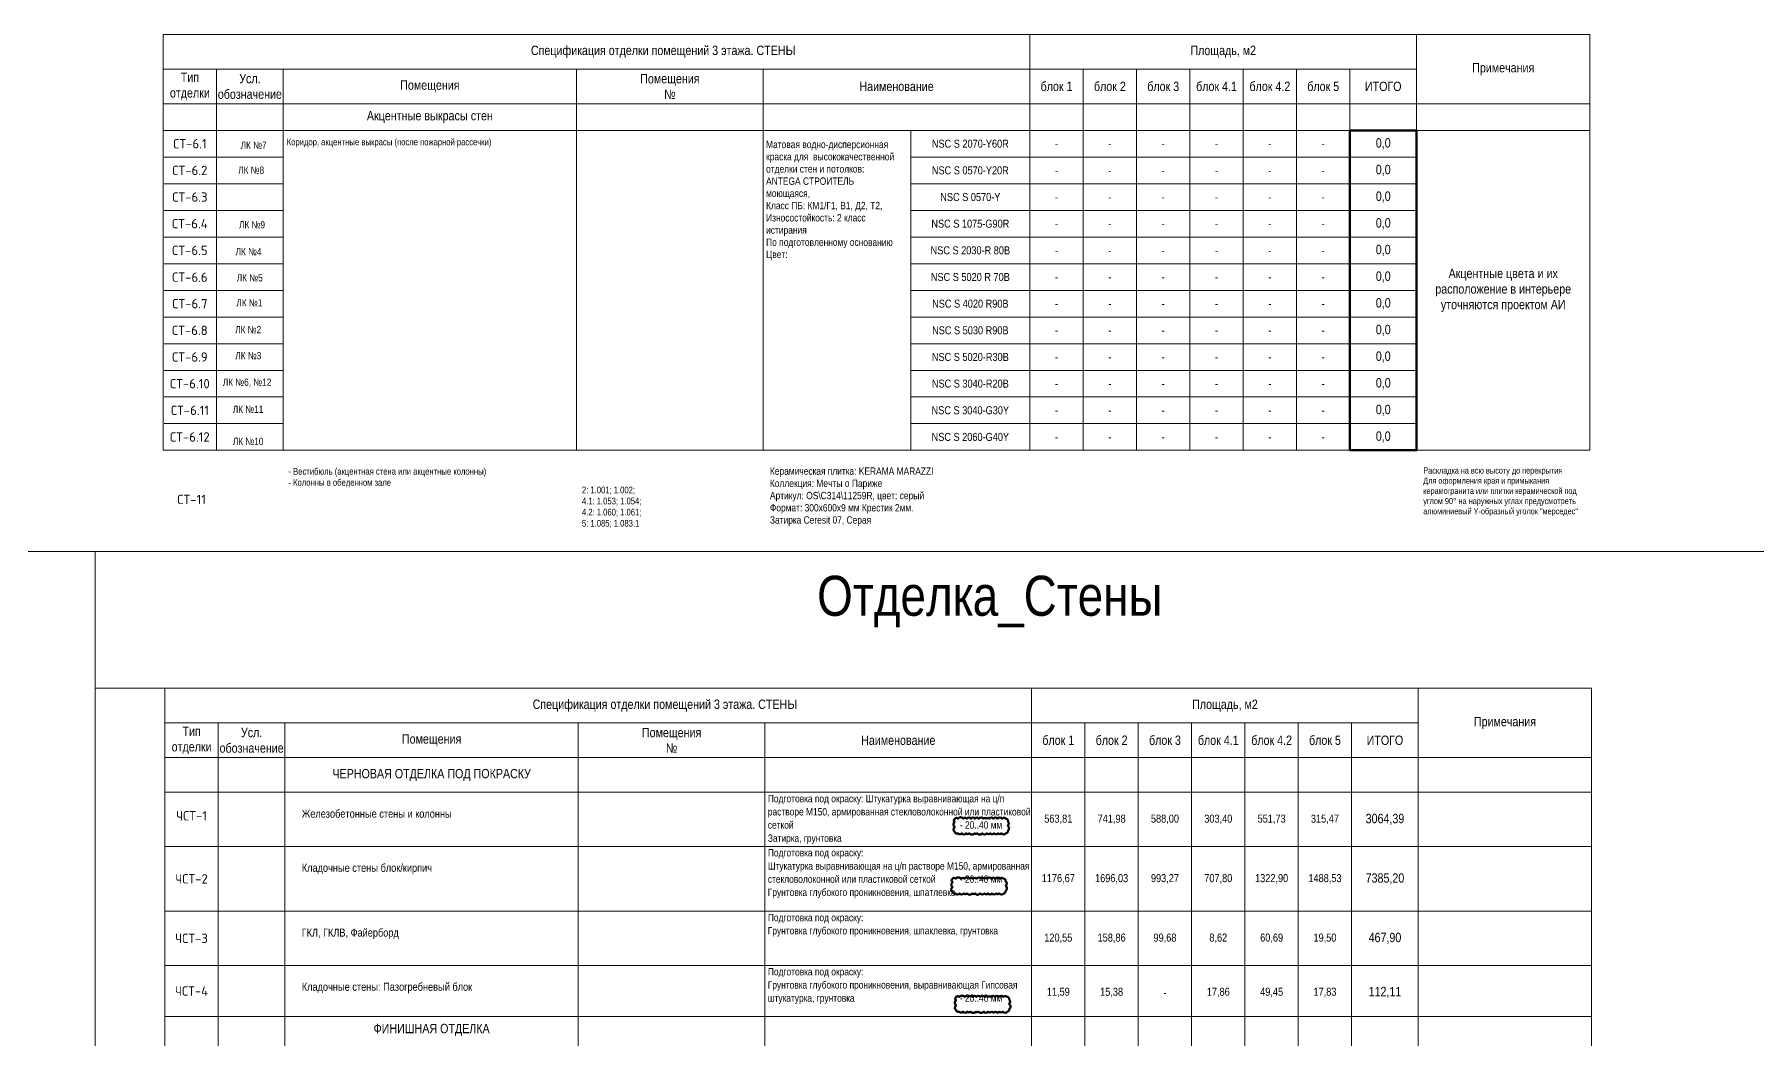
# Model space of a CAD drawing. Header units: millimetres. Extents: x -328335 to 1212475, y -208171 to 164144.
# Drawn here: x -134489 to -69874, y -82607 to -44904 of the extents above; entities that cross this region are included whole.
import ezdxf

# ---------------------------------------------------------------- set-up
doc = ezdxf.new("R2010")
doc.units = ezdxf.units.MM
doc.header["$LTSCALE"] = 0.5
doc.layers.get('Defpoints').update_dxf_attribs({"color": 140})
for name, color, linetype, lineweight in [('АИ_Стены_марка', 7, 'Continuous', 9), ('АИ_Таблица', 7, 'Continuous', 13), ('АИ_Текст', 7, 'Continuous', 13)]:
    doc.layers.add(name, color=color, linetype=linetype, lineweight=lineweight)
doc.layers.add('АР_Делит', color=120, linetype='Continuous', lineweight=0, plot=False)
doc.layers.add('ИЗМ_4.04.25', color=7, linetype='Continuous', lineweight=50, true_color=0xee112e, plot=False)
doc.styles.add('Isocpeur3', font='isocpeur.ttf')
doc.styles.add('style1', font='ARIALN.TTF')

msp = doc.modelspace()

# ---------------------------------------------------------------- linework, layer by layer
at = {"layer": 'Defpoints', "lineweight": 90}
msp.add_lwpolyline([(-85160.53, -48503.548), (-82660.53, -48503.548), (-82660.53, -60503.548), (-85160.53, -60503.548)], close=True, dxfattribs=at)
at = {"layer": 'АИ_Таблица'}
for p, q in [((-97160.53, -44903.548), (-97160.53, -60503.548)), ((-82660.53, -44903.548), (-82660.53, -60503.548)), ((-129660.53, -46203.548), (-82660.53, -46203.548)), ((-127660.53, -46203.548), (-127660.53, -60503.548)), ((-125160.53, -46203.548), (-125160.53, -60503.548)), ((-114160.53, -46203.548), (-114160.53, -60503.548)), ((-107160.53, -46203.548), (-107160.53, -60503.548)), ((-95160.53, -46203.548), (-95160.53, -60503.548)), ((-93160.53, -46203.548), (-93160.53, -60503.548)), ((-91160.53, -46203.548), (-91160.53, -60503.548)), ((-89160.53, -46203.548), (-89160.53, -60503.548)), ((-87160.53, -46203.548), (-87160.53, -60503.548)), ((-85160.53, -46203.548), (-85160.53, -60503.548)), ((-129660.53, -47503.548), (-76160.53, -47503.548)), ((-129660.53, -48503.548), (-76160.53, -48503.548)), ((-101626.959, -48503.548), (-101626.959, -60503.548)), ((-129626.959, -49503.548), (-125160.53, -49503.548)), ((-101626.959, -49503.548), (-82660.53, -49503.548)), ((-129626.959, -50503.548), (-125160.53, -50503.548)), ((-101626.959, -50503.548), (-82660.53, -50503.548)), ((-129626.959, -51503.548), (-125160.53, -51503.548)), ((-101626.959, -51503.548), (-82660.53, -51503.548)), ((-129626.959, -52503.548), (-125160.53, -52503.548)), ((-101626.959, -52503.548), (-82660.53, -52503.548)), ((-129626.959, -53503.548), (-125160.53, -53503.548)), ((-101626.959, -53503.548), (-82660.53, -53503.548)), ((-129626.959, -54503.548), (-125160.53, -54503.548)), ((-101626.959, -54503.548), (-82660.53, -54503.548)), ((-129626.959, -55503.548), (-125160.53, -55503.548)), ((-101626.959, -55503.548), (-82660.53, -55503.548)), ((-129626.959, -56503.548), (-125160.53, -56503.548)), ((-101626.959, -56503.548), (-82660.53, -56503.548)), ((-129626.959, -57503.548), (-125160.53, -57503.548)), ((-101626.959, -57503.548), (-82660.53, -57503.548)), ((-129626.959, -58503.548), (-125160.53, -58503.548)), ((-101626.959, -58503.548), (-82660.53, -58503.548)), ((-129626.959, -59503.548), (-125160.53, -59503.548)), ((-101626.959, -59503.548), (-82660.53, -59503.548)), ((-129660.53, -60503.548), (-76160.53, -60503.548)), ((-97095.701, -69432.371), (-97095.701, -135044.541)), ((-82595.701, -69432.371), (-82595.701, -135044.541)), ((-129595.701, -70732.371), (-82595.701, -70732.371)), ((-127595.701, -70732.371), (-127595.701, -135044.541)), ((-125095.701, -70732.371), (-125095.701, -135044.541)), ((-114095.701, -70732.371), (-114095.701, -135044.541)), ((-107095.701, -70732.371), (-107095.701, -135044.541)), ((-95095.701, -70732.371), (-95095.701, -135044.541)), ((-93095.701, -70732.371), (-93095.701, -135044.541)), ((-91095.701, -70732.371), (-91095.701, -135044.541)), ((-89095.701, -70732.371), (-89095.701, -135044.541)), ((-87095.701, -70732.371), (-87095.701, -135044.541)), ((-85095.701, -70732.371), (-85095.701, -135044.541)), ((-129595.701, -72032.371), (-76095.701, -72032.371)), ((-129595.701, -73332.371), (-107095.701, -73332.371)), ((-129595.701, -73332.371), (-76095.701, -73332.371)), ((-107095.701, -73332.371), (-76095.701, -73332.371)), ((-129595.701, -75363.571), (-107095.701, -75363.571)), ((-107095.701, -75363.571), (-76095.701, -75363.571)), ((-129595.701, -77794.772), (-76095.701, -77794.772)), ((-129595.701, -79825.972), (-76095.701, -79825.972)), ((-129595.701, -81744.586), (-76095.701, -81744.586))]:
    msp.add_line(p, q, dxfattribs=at)
at = {"layer": 'АИ_Таблица', "lineweight": 20}
for points in [[(-129660.53, -60503.548), (-129660.53, -44903.548)], [(-76160.53, -44903.548), (-76160.53, -60503.548)]]:
    msp.add_lwpolyline(points, dxfattribs=at)
for points in [[(-129660.53, -44903.548), (-76160.53, -44903.548), (-76160.53, -60503.548), (-129660.53, -60503.548)], [(-129595.701, -69432.371), (-76095.701, -69432.371), (-76095.701, -135044.541), (-129595.701, -135044.541)]]:
    msp.add_lwpolyline(points, close=True, dxfattribs=at)
at = {"layer": 'АР_Делит'}
msp.add_lwpolyline([(-132213.713, -64293.844), (-257380.551, -64293.844), (-257380.551, -187525.711), (-132213.713, -187525.711)], close=True, dxfattribs=at)
at = {"layer": 'АР_Делит', "lineweight": 0}
msp.add_lwpolyline([(-132213.713, -64293.844), (228906.764, -64293.844), (228906.764, -205994.742), (-132213.713, -205994.742)], close=True, dxfattribs=at)
at = {"layer": 'АР_Делит'}
msp.add_lwpolyline([(-76095.701, -69432.371), (-132213.713, -69432.371)], dxfattribs=at)
at = {"layer": 'ИЗМ_4.04.25'}
for points in [[(-99978.754, -74321.644, 0.52056705), (-99978.754, -74451.03, 0.52056705), (-99978.754, -74635.813, 0.52056705), (-99978.754, -74816.981, 0.52056705), (-99864.204, -74869.386, 0.52056705), (-99717.377, -74869.386, 0.52056705), (-99558.052, -74869.386, 0.52056705), (-99434.031, -74869.386, 0.52056705), (-99236.307, -74869.386, 0.52056705), (-99136.158, -74869.386, 0.52056705), (-98944.593, -74869.386, 0.52056705), (-98781.212, -74869.386, 0.52056705), (-98647.852, -74869.386, 0.52056705), (-98501.489, -74869.386, 0.52056705), (-98350.73, -74869.386, 0.52056705), (-98230.139, -74869.386, 0.52056705), (-98057.78, -74869.386, 0.52056705), (-97992.654, -74782.163, 0.52056705), (-97992.654, -74582.944, 0.52056705), (-97992.654, -74413.014, 0.52056705), (-98059.639, -74321.644, 0.52056705), (-98197.473, -74321.644, 0.52056705), (-98373.308, -74321.644, 0.52056705), (-98523.731, -74321.644, 0.52056705), (-98680.864, -74321.644, 0.52056705), (-98787.731, -74321.644, 0.52056705), (-98901.959, -74321.644, 0.52056705), (-99075.917, -74321.644, 0.52056705), (-99220.706, -74321.644, 0.52056705), (-99366.57, -74321.644, 0.52056705), (-99527.631, -74321.644, 0.52056705), (-99660.457, -74321.644, 0.52056705), (-99858.088, -74321.644, 0.52056705)], [(-100060.284, -76575.638, 0.52056705), (-100060.284, -76705.024, 0.52056705), (-100060.284, -76889.807, 0.52056705), (-100060.284, -77070.974, 0.52056705), (-99945.735, -77123.38, 0.52056705), (-99798.907, -77123.38, 0.52056705), (-99639.582, -77123.38, 0.52056705), (-99515.561, -77123.38, 0.52056705), (-99317.838, -77123.38, 0.52056705), (-99217.688, -77123.38, 0.52056705), (-99026.123, -77123.38, 0.52056705), (-98862.743, -77123.38, 0.52056705), (-98729.383, -77123.38, 0.52056705), (-98583.019, -77123.38, 0.52056705), (-98432.261, -77123.38, 0.52056705), (-98311.67, -77123.38, 0.52056705), (-98139.311, -77123.38, 0.52056705), (-98074.185, -77036.157, 0.52056705), (-98074.185, -76836.938, 0.52056705), (-98074.185, -76667.008, 0.52056705), (-98141.169, -76575.638, 0.52056705), (-98279.003, -76575.638, 0.52056705), (-98454.838, -76575.638, 0.52056705), (-98605.261, -76575.638, 0.52056705), (-98762.395, -76575.638, 0.52056705), (-98869.262, -76575.638, 0.52056705), (-98983.489, -76575.638, 0.52056705), (-99157.448, -76575.638, 0.52056705), (-99302.237, -76575.638, 0.52056705), (-99448.1, -76575.638, 0.52056705), (-99609.161, -76575.638, 0.52056705), (-99741.987, -76575.638, 0.52056705), (-99939.619, -76575.638, 0.52056705)], [(-99927.311, -81010.658, 0.52056705), (-99927.311, -81140.044, 0.52056705), (-99927.311, -81324.828, 0.52056705), (-99927.311, -81505.995, 0.52056705), (-99812.762, -81558.4, 0.52056705), (-99665.934, -81558.4, 0.52056705), (-99506.609, -81558.4, 0.52056705), (-99382.588, -81558.4, 0.52056705), (-99184.865, -81558.4, 0.52056705), (-99084.715, -81558.4, 0.52056705), (-98893.15, -81558.4, 0.52056705), (-98729.77, -81558.4, 0.52056705), (-98596.41, -81558.4, 0.52056705), (-98450.046, -81558.4, 0.52056705), (-98299.288, -81558.4, 0.52056705), (-98178.697, -81558.4, 0.52056705), (-98006.337, -81558.4, 0.52056705), (-97941.212, -81471.177, 0.52056705), (-97941.212, -81271.958, 0.52056705), (-97941.212, -81102.028, 0.52056705), (-98008.196, -81010.658, 0.52056705), (-98146.03, -81010.658, 0.52056705), (-98321.865, -81010.658, 0.52056705), (-98472.288, -81010.658, 0.52056705), (-98629.422, -81010.658, 0.52056705), (-98736.288, -81010.658, 0.52056705), (-98850.516, -81010.658, 0.52056705), (-99024.475, -81010.658, 0.52056705), (-99169.264, -81010.658, 0.52056705), (-99315.127, -81010.658, 0.52056705), (-99476.188, -81010.658, 0.52056705), (-99609.014, -81010.658, 0.52056705), (-99806.646, -81010.658, 0.52056705)]]:
    msp.add_lwpolyline(points, format="xyb", close=True, dxfattribs=at)

# ---------------------------------------------------------------- texts
at = {"layer": 'АИ_Стены_марка', "color": 0, "char_height": 350, "width": 2000, "attachment_point": 5, "style": 'Isocpeur3'}
for s, insert in [('СТ-6.1', (-128660.53, -49003.548)), ('СТ-6.2', (-128660.53, -50003.548)), ('СТ-6.3', (-128660.53, -51003.548)), ('СТ-6.4', (-128660.53, -52003.548)), ('СТ-6.5', (-128660.53, -53003.548)), ('СТ-6.6', (-128660.53, -54009.061)), ('СТ-6.7', (-128660.53, -55003.548)), ('СТ-6.8', (-128660.53, -56003.548)), ('СТ-6.9', (-128660.53, -57003.548)), ('СТ-6.10', (-128660.53, -58003.548)), ('СТ-6.11', (-128660.53, -59003.548)), ('СТ-6.12', (-128660.53, -60003.548)), ('СТ-11', (-128595.701, -62347.418)), ('ЧСТ-1', (-128595.701, -74212.224)), ('ЧСТ-2', (-128595.701, -76579.172)), ('ЧСТ-3', (-128595.701, -78810.372)), ('ЧСТ-4', (-128595.701, -80785.279))]:
    msp.add_mtext(s, dxfattribs=dict(at, insert=insert))
at = {"layer": 'АИ_Текст', "style": 'style1'}
for s, insert, char_height, width, attachment_point in [('Спецификация отделки помещений 3 этажа. СТЕНЫ', (-110910.53, -45553.548), 350, 27500, 5), ('Площадь, м2', (-89910.53, -45553.548), 350, 14500, 5), ('Тип отделки', (-128660.53, -46853.548), 350, 2000, 5), ('Усл. обозначение', (-126410.53, -46853.548), 350, 2500, 5), ('Помещения\\P№', (-110660.53, -46853.548), 350, 7000, 5), ('Примечания', (-79410.53, -46203.548), 350, 6500, 5), ('Помещения', (-119660.53, -46853.548), 350, 11000, 5), ('Наименование', (-102160.53, -46853.548), 350, 10000, 5), ('блок 1', (-96160.53, -46853.548), 350, 2000, 5), ('блок 2', (-94160.53, -46853.548), 350, 2000, 5), ('блок 3', (-92160.53, -46853.548), 350, 2000, 5), ('блок 4.1', (-90160.53, -46853.548), 350, 2000, 5), ('блок 4.2', (-88160.53, -46853.548), 350, 2000, 5), ('блок 5', (-86160.53, -46853.548), 350, 2000, 5), ('ИТОГО', (-83910.53, -46853.548), 350, 2500, 5), ('Акцентные выкрасы стен', (-119660.53, -48003.548), 350, 11000, 5), ('Коридор, акцентные выкрасы (после пожарной рассечки)', (-125028.68, -48811.805), 250, 10868.15031, 1), ('\\pxa0.66667;{\\H0.91667x;\\C256;Матовая водно-дисперсионная краска для  высококачественной отделки стен и потолков: ANTEGA СТРОИТЕЛЬ моющаяся, \\PКласс ПБ: КМ1/Г1, В1, Д2, Т2, Износостойкость: 2 класс истирания\\PПо подготовленному основанию\\PЦвет:}', (-107052.9, -48892.711), 300, 4906.27937, 1), ('\\pxa0.66667;{\\C240;\\c2367469;NSC S 2070-Y60R}', (-99393.744, -49003.548), 300, 4466.42885, 5), ('-', (-96160.53, -49003.548), 300, 2000, 5), ('-', (-94160.53, -49003.548), 300, 2000, 5), ('-', (-92160.53, -49003.548), 300, 2000, 5), ('-', (-90160.53, -49003.548), 300, 2000, 5), ('-', (-88160.53, -49003.548), 300, 2000, 5), ('-', (-86160.53, -49003.548), 300, 2000, 5), ('0,0', (-83910.53, -49003.548), 350, 2500, 5), ('\\pxa0.66667;{\\C240;\\c2367469;NSC S 0570-Y20R}', (-99393.744, -50003.548), 300, 4466.42885, 5), ('-', (-96160.53, -50003.548), 300, 2000, 5), ('-', (-94160.53, -50003.548), 300, 2000, 5), ('-', (-92160.53, -50003.548), 300, 2000, 5), ('-', (-90160.53, -50003.548), 300, 2000, 5), ('-', (-88160.53, -50003.548), 300, 2000, 5), ('-', (-86160.53, -50003.548), 300, 2000, 5), ('0,0', (-83910.53, -50003.548), 350, 2500, 5), ('\\pxa0.66667;{\\C240;\\c2367469;NSC S 0570-Y}', (-99393.744, -51003.548), 300, 4466.42885, 5), ('-', (-96160.53, -51003.548), 300, 2000, 5), ('-', (-94160.53, -51003.548), 300, 2000, 5), ('-', (-92160.53, -51003.548), 300, 2000, 5), ('-', (-90160.53, -51003.548), 300, 2000, 5), ('-', (-88160.53, -51003.548), 300, 2000, 5), ('-', (-86160.53, -51003.548), 300, 2000, 5), ('0,0', (-83910.53, -51003.548), 350, 2500, 5), ('\\pxa0.66667;{\\C240;\\c2367469;NSC S 1075-G90R}', (-99393.744, -52003.548), 300, 4466.42885, 5), ('-', (-96160.53, -52003.548), 300, 2000, 5), ('-', (-94160.53, -52003.548), 300, 2000, 5), ('-', (-92160.53, -52003.548), 300, 2000, 5), ('-', (-90160.53, -52003.548), 300, 2000, 5), ('-', (-88160.53, -52003.548), 300, 2000, 5), ('-', (-86160.53, -52003.548), 300, 2000, 5), ('0,0', (-83910.53, -52003.548), 350, 2500, 5), ('\\pxa0.66667;{\\C240;\\c2367469;NSC S 2030-R 80B}', (-99393.744, -53003.548), 300, 4466.42885, 5), ('0,0', (-83910.53, -53003.548), 350, 2500, 5), ('-', (-96160.53, -53003.548), 300, 2000, 5), ('-', (-94160.53, -53003.548), 300, 2000, 5), ('-', (-92160.53, -53003.548), 300, 2000, 5), ('-', (-90160.53, -53003.548), 300, 2000, 5), ('-', (-88160.53, -53003.548), 300, 2000, 5), ('-', (-86160.53, -53003.548), 300, 2000, 5), ('\\pxa0.66667;{\\C240;\\c2367469;NSC S 5020 R 70В}', (-99393.744, -54003.548), 300, 4466.42885, 5), ('-', (-96160.53, -54003.548), 300, 2000, 5), ('-', (-94160.53, -54003.548), 300, 2000, 5), ('-', (-92160.53, -54003.548), 300, 2000, 5), ('-', (-90160.53, -54003.548), 300, 2000, 5), ('-', (-88160.53, -54003.548), 300, 2000, 5), ('-', (-86160.53, -54003.548), 300, 2000, 5), ('0,0', (-83910.53, -54003.548), 350, 2500, 5), ('Акцентные цвета и их расположение в интерьере уточняются проектом АИ', (-79410.53, -54503.548), 350, 6500, 5), ('\\pxa0.66667;{\\C240;\\c2367469;NSC S 4020 R90B}', (-99393.744, -55003.548), 300, 4466.42885, 5), ('0,0', (-83910.53, -55003.548), 350, 2500, 5), ('-', (-96160.53, -55003.548), 300, 2000, 5), ('-', (-94160.53, -55003.548), 300, 2000, 5), ('-', (-92160.53, -55003.548), 300, 2000, 5), ('-', (-90160.53, -55003.548), 300, 2000, 5), ('-', (-88160.53, -55003.548), 300, 2000, 5), ('-', (-86160.53, -55003.548), 300, 2000, 5), ('\\pxa0.66667;{\\C240;\\c2367469;NSC S 5030\\C256; \\C240;\\c2367469;R90B}', (-99393.744, -56003.548), 300, 4466.42885, 5), ('-', (-96160.53, -56003.548), 300, 2000, 5), ('-', (-94160.53, -56003.548), 300, 2000, 5), ('-', (-92160.53, -56003.548), 300, 2000, 5), ('-', (-90160.53, -56003.548), 300, 2000, 5), ('-', (-88160.53, -56003.548), 300, 2000, 5), ('-', (-86160.53, -56003.548), 300, 2000, 5), ('0,0', (-83910.53, -56003.548), 350, 2500, 5), ('\\pxa0.66667;{\\C240;\\c2367469;NSC S 5020-R30B}', (-99393.744, -57003.548), 300, 4466.42885, 5), ('0,0', (-83910.53, -57003.548), 350, 2500, 5), ('-', (-96160.53, -57003.548), 300, 2000, 5), ('-', (-94160.53, -57003.548), 300, 2000, 5), ('-', (-92160.53, -57003.548), 300, 2000, 5), ('-', (-90160.53, -57003.548), 300, 2000, 5), ('-', (-88160.53, -57003.548), 300, 2000, 5), ('-', (-86160.53, -57003.548), 300, 2000, 5), ('\\pxa0.66667;{\\C240;\\c2367469;NSC S 3040-R20B}', (-99393.744, -58003.548), 300, 4466.42885, 5), ('-', (-96160.53, -58003.548), 300, 2000, 5), ('-', (-94160.53, -58003.548), 300, 2000, 5), ('-', (-92160.53, -58003.548), 300, 2000, 5), ('-', (-90160.53, -58003.548), 300, 2000, 5), ('-', (-88160.53, -58003.548), 300, 2000, 5), ('-', (-86160.53, -58003.548), 300, 2000, 5), ('0,0', (-83910.53, -58003.548), 350, 2500, 5), ('0,0', (-83910.53, -59003.548), 350, 2500, 5), ('\\pxa0.66667;{\\C240;\\c2367469;NSC S 3040-G30Y}', (-99393.744, -59003.548), 300, 4466.42885, 5), ('-', (-96160.53, -59003.548), 300, 2000, 5), ('-', (-94160.53, -59003.548), 300, 2000, 5), ('-', (-92160.53, -59003.548), 300, 2000, 5), ('-', (-90160.53, -59003.548), 300, 2000, 5), ('-', (-88160.53, -59003.548), 300, 2000, 5), ('-', (-86160.53, -59003.548), 300, 2000, 5), ('\\pxa0.66667;{\\C240;\\c2367469;NSC S 2060-G40Y}', (-99393.744, -60003.548), 300, 4466.42885, 5), ('-', (-96160.53, -60003.548), 300, 2000, 5), ('-', (-94160.53, -60003.548), 300, 2000, 5), ('-', (-92160.53, -60003.548), 300, 2000, 5), ('-', (-90160.53, -60003.548), 300, 2000, 5), ('-', (-88160.53, -60003.548), 300, 2000, 5), ('-', (-86160.53, -60003.548), 300, 2000, 5), ('0,0', (-83910.53, -60003.548), 350, 2500, 5), ('- Вестибюль (акцентная стена или акцентные колонны)\\P- Колонны в обеденном зале', (-124963.851, -61167.828), 250, 10868.15031, 1), ('\\A1;{\\H0.91667x;\\C256;Керамическая плитка: KERAMA MARAZZI \\PКоллекция: Мечты о Париже\\PАртикул: OS\\\\C314\\\\11259R, цвет: серый\\PФормат: 300х600х9 мм Крестик 2мм.          \\PЗатирка Ceresit 07, Cерая}', (-106908.483, -61145.89), 300, 9567.88168, 1), ('\\A1;{\\H0.91667x;\\C256;Раскладка на всю высоту до перекрытия\\PДля оформления края и примыкания керамогранита или плитки керамической под углом 90° на наружных углах предусмотреть алюминиевый Y-образный уголок "мерседес"}', (-82408.483, -61145.89), 250, 6138.18383, 1), ('\\P2: 1.001; 1.002;\\P4.1: 1.053; 1.054;\\P4.2: 1.060; 1.061;\\P5: 1.085; 1.083.1', (-113958.851, -61448.009), 250, 6620.97974, 1), ('Спецификация отделки помещений 3 этажа. СТЕНЫ', (-110845.701, -70082.371), 350, 27500, 5), ('Площадь, м2', (-89845.701, -70082.371), 350, 14500, 5), ('Тип отделки', (-128595.701, -71382.371), 350, 2000, 5), ('Усл. обозначение', (-126345.701, -71382.371), 350, 2500, 5), ('Помещения\\P№', (-110595.701, -71382.371), 350, 7000, 5), ('Примечания', (-79345.701, -70732.371), 350, 6500, 5), ('Помещения', (-119595.701, -71382.371), 350, 11000, 5), ('Наименование', (-102095.701, -71382.371), 350, 10000, 5), ('блок 1', (-96095.701, -71382.371), 350, 2000, 5), ('блок 2', (-94095.701, -71382.371), 350, 2000, 5), ('блок 3', (-92095.701, -71382.371), 350, 2000, 5), ('блок 4.1', (-90095.701, -71382.371), 350, 2000, 5), ('блок 4.2', (-88095.701, -71382.371), 350, 2000, 5), ('блок 5', (-86095.701, -71382.371), 350, 2000, 5), ('ИТОГО', (-83845.701, -71382.371), 350, 2500, 5), ('ЧЕРНОВАЯ ОТДЕЛКА ПОД ПОКРАСКУ', (-119595.701, -72682.371), 350, 11000, 5), ('\\pxa0.66667,sm1.07917;{\\H0.91667x;Подготовка под окраску: Штукатурка выравнивающая на ц/п растворе М150, армированная стекловолоконной или пластиковой сеткой^I^I^I^I^I^I- 20..40 мм          Затирка, грунтовка}', (-106988.071, -73430.843), 300, 9892.36988, 1), ('Железобетонные стены и колонны', (-124462.922, -73983.702), 300, 10868.15031, 1), ('563,81', (-96095.701, -74347.971), 300, 2000, 5), ('741,98', (-94095.701, -74347.971), 300, 2000, 5), ('588,00', (-92095.701, -74347.971), 300, 2000, 5), ('303,40', (-90095.701, -74347.971), 300, 2000, 5), ('551,73', (-88095.701, -74347.971), 300, 2000, 5), ('315,47', (-86095.701, -74347.971), 300, 2000, 5), ('3064,39', (-83845.701, -74347.971), 350, 2500, 5), ('\\pxa0.66667,sm1.07917;{\\H0.91667x;Подготовка под окраску:\\PШтукатурка выравнивающая на ц/п растворе М150, армированная стекловолоконной или пластиковой сеткой^I- 20..40 мм           Грунтовка глубокого проникновения, шпатлевка}', (-106988.071, -75462.044), 300, 9892.36988, 1), ('Кладочные стены блок/кирпич', (-124462.922, -76014.903), 300, 10868.15031, 1), ('1176,67', (-96095.701, -76579.172), 300, 2000, 5), ('1696,03', (-94095.701, -76579.172), 300, 2000, 5), ('993,27', (-92095.701, -76579.172), 300, 2000, 5), ('707,80', (-90095.701, -76579.172), 300, 2000, 5), ('1322,90', (-88095.701, -76579.172), 300, 2000, 5), ('1488,53', (-86095.701, -76579.172), 300, 2000, 5), ('7385,20', (-83845.701, -76579.172), 350, 2500, 5), ('\\pxa0.66667,sm1.07917;{\\H0.91667x;\\C256;Подготовка под окраску:\\PГрунтовка глубокого проникновения, шпаклевка, грунтовка}', (-106988.071, -77893.244), 300, 9892.36988, 1), ('ГКЛ, ГКЛВ, Файерборд', (-124462.922, -78446.103), 300, 10868.15031, 1), ('120,55', (-96095.701, -78810.372), 300, 2000, 5), ('158,86', (-94095.701, -78810.372), 300, 2000, 5), ('99,68', (-92095.701, -78810.372), 300, 2000, 5), ('8,62', (-90095.701, -78810.372), 300, 2000, 5), ('60,69', (-88095.701, -78810.372), 300, 2000, 5), ('19,50', (-86095.701, -78810.372), 300, 2000, 5), ('467,90', (-83845.701, -78810.372), 350, 2500, 5), ('\\pxa0.66667,sm1.07917;{\\H0.91667x;Подготовка под окраску:\\PГрунтовка глубокого проникновения, выравнивающая Гипсовая штукатурка, грунтовка^I^I^I^I- 20..40 мм ^I^I^I^I}', (-106988.071, -79924.445), 300, 9892.36988, 1), ('Кладочные стены: Пазогребневый блок', (-124462.922, -80477.304), 300, 10868.15031, 1), ('11,59', (-96095.701, -80841.573), 300, 2000, 5), ('15,38', (-94095.701, -80841.573), 300, 2000, 5), ('17,86', (-90095.701, -80841.573), 300, 2000, 5), ('49,45', (-88095.701, -80841.573), 300, 2000, 5), ('17,83', (-86095.701, -80841.573), 300, 2000, 5), ('112,11', (-83845.701, -80841.573), 350, 2500, 5), ('-', (-92095.701, -80841.573), 300, 2000, 5), ('ФИНИШНАЯ ОТДЕЛКА', (-119595.701, -82244.586), 350, 11000, 5)]:
    msp.add_mtext(s, dxfattribs=dict(at, insert=insert, char_height=char_height, width=width, attachment_point=attachment_point))
at = {"layer": 'АР_Делит', "char_height": 270, "width": 1888.44216, "attachment_point": 1, "style": 'style1'}
for s, insert in [('ЛК №7', (-126756.989, -48922.6)), ('ЛК №8', (-126849.776, -49858.471)), ('ЛК №9', (-126816.527, -51906.232)), ('ЛК №4', (-126946.889, -52914.691)), ('ЛК №5', (-126902.37, -53898.357)), ('ЛК №1', (-126915.725, -54837.511)), ('ЛК №2', (-126960.245, -55843.433)), ('ЛК №3', (-126955.803, -56815.702)), ('ЛК №6, №12', (-127425.362, -57814.715)), ('ЛК №11', (-127051.803, -58830.899)), ('ЛК №10', (-127048.972, -60033.809))]:
    msp.add_mtext(s, dxfattribs=dict(at, insert=insert))
at = {"layer": 'АР_Делит', "color": 5, "insert": (-105138.679, -66177.279), "char_height": 1500, "attachment_point": 4, "style": 'style1'}
msp.add_mtext_dynamic_manual_height_columns('Отделка_Стены', width=14950.81335, gutter_width=937.5, heights=[0], dxfattribs=at)

doc.saveas('drawing.dxf')
